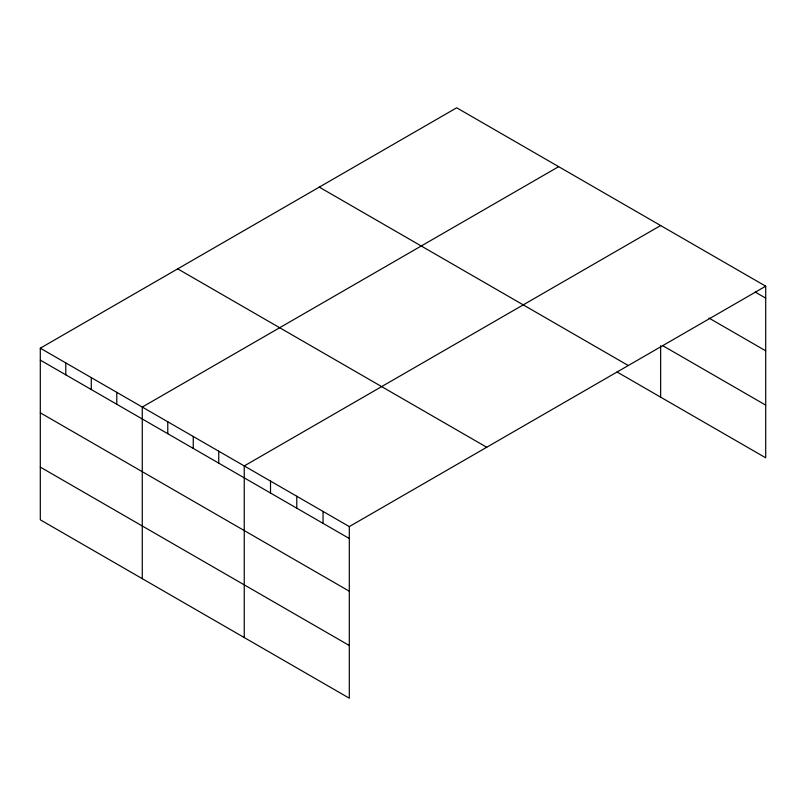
<?xml version="1.0" encoding="UTF-8"?>
<svg xmlns="http://www.w3.org/2000/svg" width="806" height="806" viewBox="0 0 806 806"><rect width="100%" height="100%" fill="white"/><g stroke="black" fill="none" stroke-linecap="round" stroke-linejoin="round"><path stroke-width="1.21" d="M40.3 348.192L349.31 526.59L349.31 698.208L40.3 519.81L40.3 348.192L456.69 107.792L765.7 286.19L765.7 457.808L617.084 372.009M558.659 166.661L142.269 407.06L142.269 578.678M660.638 225.539L244.248 465.939L244.248 637.556M349.31 526.59L765.7 286.19M755.192 292.054L765.7 298.119M708.968 318.058L765.7 350.812M662.734 345.663L765.7 405.116M319.277 187.123L628.287 365.521M177.713 268.861L486.723 447.259M40.3 360.111L349.31 538.519M40.3 412.813L349.31 591.221M40.3 467.107L349.31 645.515M660.638 345.714L660.638 397.156M323.045 511.427L323.045 523.356M296.779 496.264L296.779 508.193M270.514 481.101L270.514 493.02M218.748 451.219L218.748 463.138M193.259 436.499L193.259 448.428M167.769 421.78L167.769 433.709M116.779 392.341L116.779 404.269M91.29 377.621L91.29 389.55M65.79 362.912L65.79 374.83"/></g></svg>
